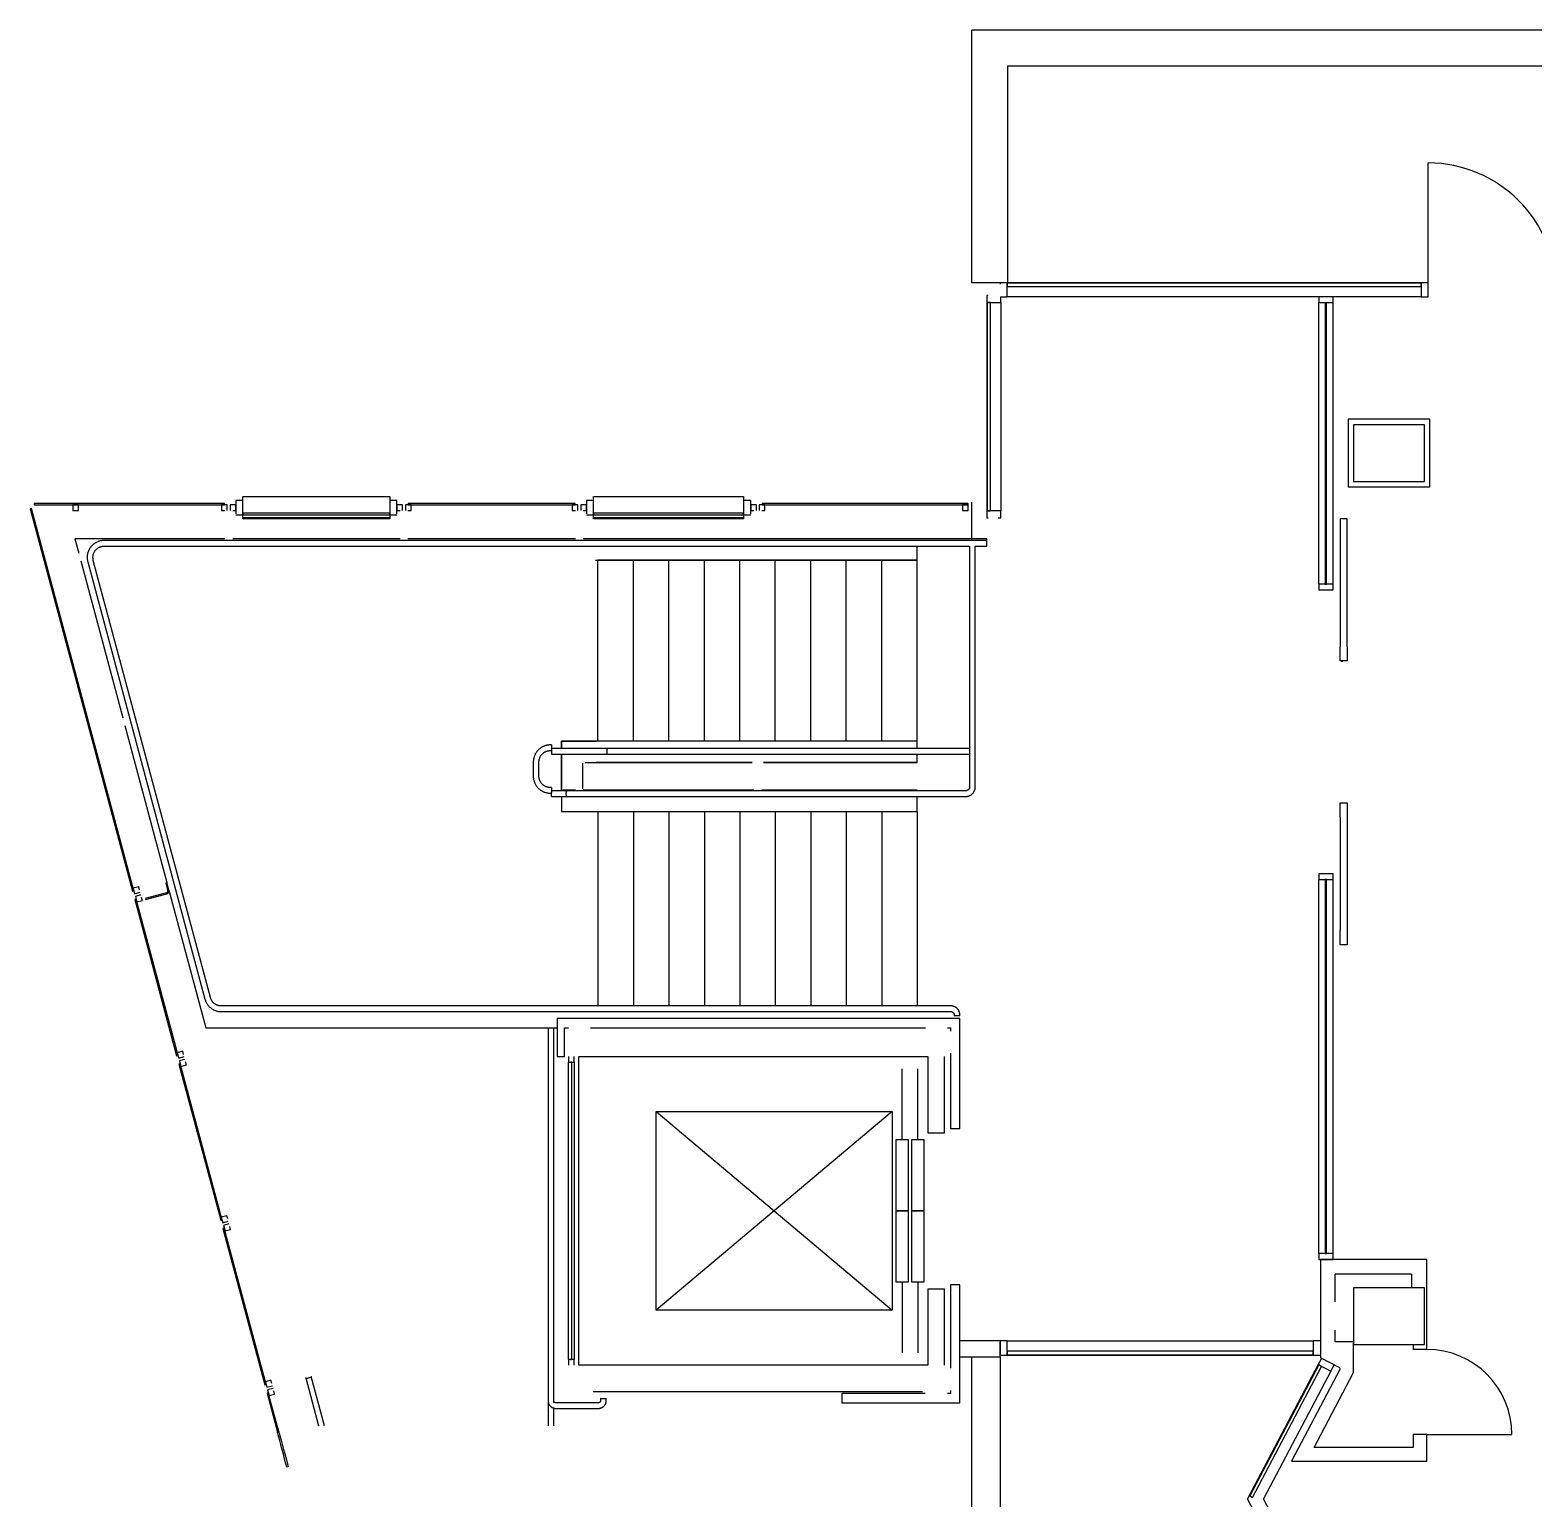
# Model space of a CAD drawing. Extents: x 15208 to 50586, y -518 to 56414.
# Drawn here: x 15208 to 25802, y 43596 to 53944 of the extents above; entities that cross this region are included whole.
import ezdxf

# ---------------------------------------------------------------- set-up
doc = ezdxf.new("R2010")
doc.units = 0
for name, color, linetype in [('A-Column__Concrete', 7, 'CONTINUOUS'), ('A-Door', 252, 'CONTINUOUS'), ('A-Stairs', 7, 'CONTINUOUS'), ('A-Wall__Brick', 7, 'CONTINUOUS'), ('A-Wall__Stud', 252, 'CONTINUOUS'), ('A-Window', 7, 'CONTINUOUS')]:
    doc.layers.add(name, color=color, linetype=linetype)

msp = doc.modelspace()

# ---------------------------------------------------------------- linework, layer by layer
at = {"layer": 'A-Column__Concrete'}
for p, q in [((24532, 51164), (24532, 50764)), ((25032, 51164), (24532, 51164)), ((25032, 50764), (25032, 51164)), ((24532, 50764), (25032, 50764)), ((24532, 45084), (24532, 44684)), ((25032, 45084), (24532, 45084)), ((25032, 44684), (25032, 45084)), ((24532, 44684), (25032, 44684))]:
    msp.add_line(p, q, dxfattribs=at)
at = {"layer": 'A-Door'}
for p, q in [((25058, 52109), (25058, 53008)), ((24487, 50500), (24437, 50500)), ((24437, 50500), (24437, 50400)), ((24487, 50400), (24487, 50500)), ((24437, 50400), (24437, 49600)), ((24487, 49600), (24487, 50400)), ((24437, 49500), (24437, 49600)), ((24487, 49600), (24487, 49500)), ((24487, 49500), (24437, 49500)), ((24457, 49495), (24445, 49495)), ((24437, 48400), (24437, 48500)), ((24437, 48500), (24487, 48500)), ((24487, 48500), (24487, 48400)), ((24437, 48400), (24437, 47600)), ((24487, 48400), (24487, 47600)), ((24437, 47500), (24437, 47600)), ((24487, 47600), (24487, 47500)), ((24487, 47500), (24437, 47500)), ((21352, 46126), (21352, 46626)), ((21462, 46126), (21462, 46626)), ((19618, 44926), (19618, 46326)), ((19618, 46326), (21282, 46326)), ((21282, 46326), (21282, 44926)), ((21397, 46126), (21307, 46126)), ((21307, 46126), (21307, 45628)), ((21397, 45628), (21397, 46126)), ((21507, 46126), (21417, 46126)), ((21417, 46126), (21417, 45628)), ((21507, 45628), (21507, 46126)), ((21307, 45628), (21397, 45628)), ((21397, 45624), (21307, 45624)), ((21307, 45624), (21307, 45126)), ((21397, 45126), (21397, 45624)), ((21417, 45628), (21507, 45628)), ((21507, 45624), (21417, 45624)), ((21417, 45624), (21417, 45126)), ((21507, 45126), (21507, 45624)), ((21307, 45126), (21397, 45126)), ((21352, 45126), (21352, 44626)), ((21417, 45126), (21507, 45126)), ((21462, 45126), (21462, 44626)), ((21282, 44926), (19618, 44926)), ((25048, 44049), (25648, 44049))]:
    msp.add_line(p, q, dxfattribs=at)
at = {"layer": 'A-Door', "color": 252}
for p, q in [((19618, 46326), (21282, 44926)), ((21282, 46326), (19618, 44926))]:
    msp.add_line(p, q, dxfattribs=at)
for centre, radius in [((25058, 52109), 899), ((25048, 44049), 600)]:
    msp.add_arc(centre, radius, 0, 90, dxfattribs=at)
at = {"layer": 'A-Stairs'}
for p, q in [((15523, 50359), (15551, 50258)), ((16580, 50359), (15523, 50359)), ((15523, 50359), (15551, 50258)), ((16580, 50359), (15523, 50359)), ((18907, 50349), (15730, 50349)), ((17815, 50359), (16635, 50359)), ((17815, 50359), (16635, 50359)), ((19050, 50359), (17870, 50359)), ((19050, 50359), (17870, 50359)), ((19267, 50349), (18881, 50349)), ((21847, 50359), (19105, 50359)), ((21642, 50349), (19267, 50349)), ((21947, 50349), (21642, 50349)), ((21947, 50359), (21847, 50359)), ((21947, 50309), (21947, 50359)), ((15730, 50309), (19267, 50309)), ((19267, 50309), (21642, 50309)), ((21458, 50219), (21458, 50309)), ((21642, 50309), (21827, 50309)), ((21827, 50309), (21827, 48614)), ((21867, 50309), (21947, 50309)), ((21867, 48614), (21867, 50309)), ((15565, 50204), (15861, 49098)), ((15565, 50204), (15861, 49098)), ((15614, 50198), (16440, 47118)), ((16478, 47128), (15653, 50208)), ((19192, 50209), (21458, 50209)), ((19458, 50209), (19208, 50209)), ((19208, 48934), (19208, 50209)), ((19208, 48934), (19208, 50209)), ((19708, 50209), (19458, 50209)), ((19458, 48934), (19458, 50209)), ((19458, 48934), (19458, 50209)), ((19958, 50209), (19708, 50209)), ((19708, 48934), (19708, 50209)), ((19708, 48934), (19708, 50209)), ((20208, 50209), (19958, 50209)), ((19958, 48934), (19958, 50209)), ((19958, 48934), (19958, 50209)), ((20458, 50209), (20208, 50209)), ((20208, 48934), (20208, 50209)), ((20208, 48934), (20208, 50209)), ((20708, 50209), (20458, 50209)), ((20458, 48934), (20458, 50209)), ((20458, 48934), (20458, 50209)), ((20958, 50209), (20708, 50209)), ((20708, 48934), (20708, 50209)), ((20708, 48934), (20708, 50209)), ((21208, 50209), (20958, 50209)), ((20958, 48934), (20958, 50209)), ((20958, 48934), (20958, 50209)), ((21458, 50209), (21208, 50209)), ((21208, 48934), (21208, 50209)), ((21208, 48934), (21208, 50209)), ((21458, 50209), (21458, 50217)), ((21458, 48934), (21458, 50209)), ((21458, 48934), (21458, 50209)), ((15875, 49045), (16172, 47939)), ((18881, 48908), (18873, 48908)), ((18873, 48868), (18881, 48868)), ((18881, 48908), (18881, 48884)), ((18881, 48905), (18881, 48908)), ((19267, 48884), (18881, 48884)), ((18881, 48884), (18881, 48864)), ((18881, 48864), (18881, 48844)), ((18881, 48844), (19267, 48844)), ((18951, 48934), (18951, 48884)), ((19192, 48934), (18951, 48934)), ((18951, 48884), (18951, 48934)), ((18951, 48934), (19195, 48934)), ((18951, 48844), (18951, 48589)), ((18951, 48589), (18951, 48844)), ((21458, 48934), (19192, 48934)), ((19208, 48934), (19195, 48934)), ((19458, 48934), (19208, 48934)), ((21642, 48884), (19267, 48884)), ((19267, 48844), (21642, 48844)), ((19708, 48934), (19458, 48934)), ((19958, 48934), (19708, 48934)), ((20208, 48934), (19958, 48934)), ((20458, 48934), (20208, 48934)), ((20708, 48934), (20458, 48934)), ((20958, 48934), (20708, 48934)), ((21208, 48934), (20958, 48934)), ((21458, 48934), (21208, 48934)), ((21458, 48926), (21458, 48934)), ((21458, 48884), (21458, 48924)), ((21458, 48794), (21458, 48844)), ((21827, 48884), (21642, 48884)), ((21642, 48844), (21827, 48844)), ((18753, 48788), (18753, 48688)), ((18793, 48688), (18793, 48788)), ((19101, 48598), (19101, 48780)), ((19101, 48598), (19101, 48780)), ((19118, 48784), (19192, 48784)), ((19118, 48784), (19195, 48784)), ((19192, 48784), (20294, 48784)), ((20294, 48784), (19195, 48784)), ((20375, 48784), (21458, 48784)), ((21458, 48784), (20375, 48784)), ((21458, 48784), (21458, 48792)), ((18881, 48608), (18873, 48608)), ((18873, 48568), (18881, 48568)), ((18881, 48605), (18881, 48608)), ((18881, 48608), (18881, 48578)), ((18991, 48584), (18881, 48584)), ((18881, 48578), (18881, 48574)), ((18881, 48564), (18881, 48574)), ((18881, 48544), (18881, 48564)), ((18881, 48544), (18991, 48544)), ((18954, 48589), (18951, 48589)), ((18951, 48589), (18951, 48585)), ((18951, 48545), (18951, 48439)), ((19050, 48589), (18961, 48589)), ((21797, 48584), (18991, 48584)), ((18991, 48544), (21797, 48544)), ((20307, 48589), (19105, 48589)), ((19105, 48589), (20307, 48589)), ((21458, 48589), (20362, 48589)), ((20362, 48589), (21458, 48589)), ((21458, 48584), (21458, 48589)), ((21458, 48439), (21458, 48544)), ((21602, 48584), (21567, 48584)), ((21567, 48544), (21602, 48544)), ((21797, 48584), (21757, 48584)), ((21757, 48544), (21797, 48544)), ((18951, 48439), (21458, 48439)), ((18951, 48439), (19208, 48439)), ((19208, 48439), (19458, 48439)), ((19208, 48439), (19208, 47069)), ((19208, 48439), (19208, 47069)), ((19458, 48439), (19708, 48439)), ((19458, 48439), (19458, 47069)), ((19458, 48439), (19458, 47069)), ((19708, 48439), (19958, 48439)), ((19708, 48439), (19708, 47069)), ((19708, 48439), (19708, 47069)), ((19958, 48439), (20208, 48439)), ((19958, 48439), (19958, 47068)), ((19958, 48439), (19958, 47068)), ((20208, 48439), (20458, 48439)), ((20208, 48439), (20208, 47068)), ((20208, 48439), (20208, 47068)), ((20458, 48439), (20708, 48439)), ((20458, 48439), (20458, 47068)), ((20458, 48439), (20458, 47068)), ((20708, 48439), (20958, 48439)), ((20708, 48439), (20708, 47069)), ((20708, 48439), (20708, 47069)), ((20958, 48439), (21208, 48439)), ((20958, 48439), (20958, 47069)), ((20958, 48439), (20958, 47069)), ((21208, 48439), (21458, 48439)), ((21208, 48439), (21208, 47069)), ((21208, 48439), (21208, 47069)), ((21458, 48439), (21458, 47070)), ((16163, 47937), (16177, 47884)), ((16186, 47886), (16172, 47939)), ((16168, 47867), (16018, 47827)), ((16020, 47819), (16170, 47859)), ((16186, 47886), (16446, 46914)), ((16610, 47069), (16556, 47069)), ((18745, 47069), (16610, 47069)), ((19073, 47069), (18627, 47069)), ((21592, 47069), (19073, 47069)), ((21697, 47069), (21572, 47069)), ((16556, 47029), (16610, 47029)), ((16610, 47029), (18745, 47029)), ((18627, 47029), (19073, 47029)), ((19073, 47029), (21592, 47029)), ((21572, 47029), (21697, 47029)), ((21717, 47009), (21717, 46999)), ((21717, 47009), (21717, 46999)), ((21757, 46999), (21717, 46999)), ((21757, 46999), (21757, 47009)), ((21757, 46999), (21757, 47009)), ((21757, 46999), (21757, 47009)), ((16446, 46914), (18922, 46914)), ((18857, 46914), (18857, 44349)), ((18897, 44349), (18897, 46914)), ((17150, 44448), (17240, 44112)), ((17281, 44112), (17189, 44458)), ((18857, 44349), (18857, 44304)), ((18857, 44304), (18857, 44289)), ((18857, 44304), (18857, 44112)), ((18897, 44304), (18897, 44349)), ((18897, 44289), (18897, 44304)), ((18897, 44276), (18897, 44304)), ((19227, 44304), (19227, 44289)), ((19227, 44304), (19267, 44304)), ((19228, 44304), (19227, 44304)), ((19267, 44304), (19266, 44304)), ((19267, 44289), (19267, 44304)), ((18897, 44273), (18897, 44275)), ((18897, 44112), (18897, 44239)), ((19212, 44274), (18912, 44274)), ((18912, 44234), (19212, 44234))]:
    msp.add_line(p, q, dxfattribs=at)
for points in [[(15730, 50349), (15726, 50349), (15721, 50348), (15716, 50348), (15711, 50347), (15707, 50346), (15702, 50345), (15697, 50344), (15693, 50343), (15688, 50341), (15684, 50339), (15679, 50337), (15675, 50335), (15671, 50333), (15667, 50331), (15663, 50328), (15659, 50325), (15655, 50322), (15651, 50319), (15648, 50316), (15644, 50312), (15641, 50309), (15638, 50305), (15635, 50302), (15632, 50298), (15629, 50294), (15627, 50290), (15625, 50285), (15622, 50281), (15620, 50277), (15619, 50272), (15617, 50268), (15615, 50263), (15614, 50259), (15613, 50254), (15612, 50249), (15611, 50245), (15611, 50240), (15611, 50235), (15610, 50230), (15610, 50225), (15611, 50221), (15611, 50216), (15612, 50211), (15612, 50206), (15613, 50202), (15614, 50198)], [(15653, 50208), (15652, 50211), (15652, 50214), (15651, 50218), (15651, 50221), (15651, 50224), (15650, 50227), (15650, 50230), (15650, 50234), (15651, 50237), (15651, 50240), (15652, 50243), (15652, 50246), (15653, 50249), (15654, 50252), (15655, 50255), (15656, 50258), (15657, 50261), (15659, 50264), (15660, 50267), (15662, 50270), (15663, 50273), (15665, 50275), (15667, 50278), (15669, 50280), (15671, 50283), (15673, 50285), (15676, 50287), (15678, 50289), (15681, 50291), (15683, 50293), (15686, 50295), (15688, 50297), (15691, 50299), (15694, 50300), (15697, 50302), (15700, 50303), (15703, 50304), (15706, 50305), (15709, 50306), (15712, 50307), (15715, 50307), (15718, 50308), (15721, 50308), (15725, 50309), (15728, 50309), (15730, 50309)], [(18873, 48908), (18868, 48908), (18863, 48908), (18859, 48907), (18854, 48907), (18849, 48906), (18845, 48905), (18840, 48903), (18835, 48902), (18831, 48900), (18826, 48899), (18822, 48897), (18818, 48895), (18813, 48892), (18809, 48890), (18805, 48887), (18801, 48884), (18798, 48881), (18794, 48878), (18790, 48875), (18787, 48872), (18784, 48868), (18781, 48865), (18778, 48861), (18775, 48857), (18772, 48853), (18770, 48849), (18767, 48845), (18765, 48840), (18763, 48836), (18761, 48832), (18760, 48827), (18758, 48823), (18757, 48818), (18756, 48813), (18755, 48809), (18754, 48804), (18754, 48799), (18753, 48794), (18753, 48789), (18753, 48788)], [(18793, 48788), (18793, 48791), (18793, 48795), (18794, 48798), (18794, 48801), (18795, 48804), (18795, 48807), (18796, 48810), (18797, 48813), (18798, 48816), (18799, 48819), (18801, 48822), (18802, 48825), (18804, 48828), (18805, 48831), (18807, 48833), (18809, 48836), (18811, 48838), (18813, 48841), (18815, 48843), (18817, 48846), (18820, 48848), (18822, 48850), (18825, 48852), (18827, 48854), (18830, 48855), (18833, 48857), (18835, 48859), (18838, 48860), (18841, 48861), (18844, 48863), (18847, 48864), (18850, 48865), (18853, 48866), (18856, 48866), (18859, 48867), (18863, 48867), (18866, 48868), (18869, 48868), (18872, 48868), (18873, 48868)], [(18753, 48688), (18753, 48683), (18753, 48679), (18754, 48674), (18755, 48669), (18755, 48664), (18756, 48660), (18758, 48655), (18759, 48650), (18761, 48646), (18763, 48641), (18764, 48637), (18767, 48633), (18769, 48629), (18771, 48624), (18774, 48620), (18777, 48616), (18780, 48613), (18783, 48609), (18786, 48605), (18789, 48602), (18793, 48599), (18797, 48596), (18800, 48593), (18804, 48590), (18808, 48587), (18812, 48585), (18816, 48582), (18821, 48580), (18825, 48578), (18830, 48576), (18834, 48575), (18839, 48573), (18843, 48572), (18848, 48571), (18853, 48570), (18857, 48569), (18862, 48569), (18867, 48568), (18872, 48568), (18873, 48568)], [(18873, 48608), (18870, 48608), (18867, 48608), (18863, 48609), (18860, 48609), (18857, 48610), (18854, 48610), (18851, 48611), (18848, 48612), (18845, 48613), (18842, 48614), (18839, 48616), (18836, 48617), (18833, 48619), (18831, 48620), (18828, 48622), (18825, 48624), (18823, 48626), (18820, 48628), (18818, 48630), (18816, 48632), (18813, 48635), (18811, 48637), (18809, 48640), (18808, 48642), (18806, 48645), (18804, 48648), (18802, 48650), (18801, 48653), (18800, 48656), (18798, 48659), (18797, 48662), (18796, 48665), (18796, 48668), (18795, 48671), (18794, 48675), (18794, 48678), (18793, 48681), (18793, 48684), (18793, 48687), (18793, 48688)], [(21797, 48544), (21800, 48544), (21803, 48544), (21805, 48544), (21808, 48545), (21811, 48545), (21814, 48546), (21816, 48547), (21819, 48547), (21822, 48548), (21824, 48549), (21827, 48551), (21829, 48552), (21832, 48553), (21834, 48555), (21837, 48556), (21839, 48558), (21841, 48559), (21843, 48561), (21845, 48563), (21847, 48565), (21849, 48567), (21851, 48569), (21853, 48571), (21854, 48574), (21856, 48576), (21857, 48578), (21859, 48581), (21860, 48583), (21861, 48586), (21862, 48589), (21863, 48591), (21864, 48594), (21865, 48597), (21866, 48599), (21866, 48602), (21866, 48605), (21867, 48608), (21867, 48610), (21867, 48613), (21867, 48614)], [(21827, 48614), (21827, 48613), (21827, 48611), (21827, 48610), (21827, 48609), (21826, 48608), (21826, 48607), (21826, 48606), (21826, 48604), (21825, 48603), (21825, 48602), (21824, 48601), (21824, 48600), (21823, 48599), (21822, 48598), (21822, 48597), (21821, 48596), (21820, 48595), (21820, 48594), (21819, 48593), (21818, 48592), (21817, 48592), (21816, 48591), (21815, 48590), (21814, 48589), (21813, 48589), (21812, 48588), (21811, 48587), (21810, 48587), (21809, 48586), (21808, 48586), (21807, 48586), (21806, 48585), (21805, 48585), (21803, 48585), (21802, 48584), (21801, 48584), (21800, 48584), (21799, 48584), (21797, 48584), (21797, 48584)], [(16440, 47118), (16441, 47113), (16443, 47109), (16444, 47104), (16446, 47100), (16448, 47095), (16450, 47091), (16453, 47087), (16455, 47083), (16458, 47079), (16461, 47075), (16464, 47071), (16467, 47068), (16470, 47064), (16474, 47061), (16478, 47058), (16481, 47055), (16485, 47052), (16489, 47049), (16493, 47047), (16497, 47044), (16501, 47042), (16506, 47040), (16510, 47038), (16515, 47036), (16519, 47035), (16524, 47033), (16528, 47032), (16533, 47031), (16538, 47030), (16543, 47030), (16547, 47029), (16552, 47029), (16556, 47029)], [(16556, 47069), (16552, 47069), (16549, 47069), (16546, 47069), (16543, 47070), (16540, 47070), (16537, 47071), (16534, 47072), (16530, 47073), (16527, 47074), (16524, 47075), (16522, 47077), (16519, 47078), (16516, 47079), (16513, 47081), (16510, 47083), (16508, 47085), (16505, 47087), (16503, 47089), (16501, 47091), (16498, 47093), (16496, 47095), (16494, 47098), (16492, 47100), (16490, 47103), (16488, 47106), (16487, 47108), (16485, 47111), (16484, 47114), (16482, 47117), (16481, 47120), (16480, 47123), (16479, 47126), (16478, 47128)], [(21757, 47009), (21757, 47011), (21757, 47014), (21757, 47016), (21756, 47018), (21756, 47021), (21755, 47023), (21755, 47025), (21754, 47028), (21753, 47030), (21752, 47032), (21751, 47034), (21750, 47037), (21749, 47039), (21748, 47041), (21747, 47043), (21745, 47045), (21744, 47047), (21742, 47048), (21741, 47050), (21739, 47052), (21737, 47054), (21735, 47055), (21733, 47057), (21731, 47058), (21729, 47059), (21727, 47061), (21725, 47062), (21723, 47063), (21721, 47064), (21719, 47065), (21717, 47066), (21714, 47066), (21712, 47067), (21710, 47068), (21707, 47068), (21705, 47068), (21703, 47069), (21700, 47069), (21698, 47069), (21697, 47069)], [(21757, 47009), (21757, 47011), (21757, 47014), (21757, 47016), (21756, 47018), (21756, 47021), (21755, 47023), (21755, 47025), (21754, 47028), (21753, 47030), (21752, 47032), (21751, 47034), (21750, 47037), (21749, 47039), (21748, 47041), (21747, 47043), (21745, 47045), (21744, 47047), (21742, 47048), (21741, 47050), (21739, 47052), (21737, 47054), (21735, 47055), (21733, 47057), (21731, 47058), (21729, 47059), (21727, 47061), (21725, 47062), (21723, 47063), (21721, 47064), (21719, 47065), (21717, 47066), (21714, 47066), (21712, 47067), (21710, 47068), (21707, 47068), (21705, 47068), (21703, 47069), (21700, 47069), (21698, 47069), (21697, 47069)], [(21697, 47029), (21698, 47029), (21699, 47029), (21699, 47029), (21700, 47029), (21701, 47028), (21702, 47028), (21703, 47028), (21703, 47028), (21704, 47028), (21705, 47027), (21706, 47027), (21706, 47027), (21707, 47026), (21708, 47026), (21708, 47025), (21709, 47025), (21710, 47024), (21710, 47024), (21711, 47023), (21711, 47023), (21712, 47022), (21712, 47022), (21713, 47021), (21713, 47020), (21714, 47020), (21714, 47019), (21715, 47018), (21715, 47018), (21715, 47017), (21716, 47016), (21716, 47015), (21716, 47015), (21716, 47014), (21717, 47013), (21717, 47012), (21717, 47011), (21717, 47011), (21717, 47010), (21717, 47009), (21717, 47009)], [(21697, 47029), (21698, 47029), (21699, 47029), (21699, 47029), (21700, 47029), (21701, 47028), (21702, 47028), (21703, 47028), (21703, 47028), (21704, 47028), (21705, 47027), (21706, 47027), (21706, 47027), (21707, 47026), (21708, 47026), (21708, 47025), (21709, 47025), (21710, 47024), (21710, 47024), (21711, 47023), (21711, 47023), (21712, 47022), (21712, 47022), (21713, 47021), (21713, 47020), (21714, 47020), (21714, 47019), (21715, 47018), (21715, 47018), (21715, 47017), (21716, 47016), (21716, 47015), (21716, 47015), (21716, 47014), (21717, 47013), (21717, 47012), (21717, 47011), (21717, 47011), (21717, 47010), (21717, 47009), (21717, 47009)], [(18857, 44289), (18857, 44287), (18857, 44284), (18857, 44282), (18858, 44280), (18858, 44278), (18859, 44276), (18859, 44274), (18860, 44272), (18861, 44270), (18861, 44267), (18862, 44265), (18863, 44263), (18864, 44262), (18865, 44260), (18867, 44258), (18868, 44256), (18869, 44254), (18871, 44253), (18872, 44251), (18874, 44249), (18875, 44248), (18877, 44246), (18879, 44245), (18881, 44244), (18882, 44243), (18884, 44241), (18886, 44240), (18888, 44239), (18890, 44238), (18892, 44238), (18894, 44237), (18896, 44236), (18898, 44236), (18901, 44235), (18903, 44235), (18905, 44234), (18907, 44234), (18909, 44234), (18911, 44234), (18912, 44234)], [(18912, 44274), (18911, 44274), (18911, 44274), (18910, 44274), (18910, 44274), (18909, 44274), (18909, 44274), (18908, 44274), (18907, 44275), (18907, 44275), (18906, 44275), (18906, 44275), (18905, 44276), (18905, 44276), (18904, 44276), (18904, 44277), (18903, 44277), (18903, 44277), (18902, 44278), (18902, 44278), (18901, 44278), (18901, 44279), (18901, 44279), (18900, 44280), (18900, 44280), (18899, 44281), (18899, 44281), (18899, 44282), (18899, 44282), (18898, 44283), (18898, 44283), (18898, 44284), (18898, 44285), (18898, 44285), (18897, 44286), (18897, 44286), (18897, 44287), (18897, 44288), (18897, 44288), (18897, 44289), (18897, 44289)], [(19212, 44234), (19214, 44234), (19216, 44234), (19219, 44234), (19221, 44235), (19223, 44235), (19225, 44235), (19227, 44236), (19229, 44237), (19231, 44237), (19233, 44238), (19236, 44239), (19237, 44240), (19239, 44241), (19241, 44242), (19243, 44243), (19245, 44245), (19247, 44246), (19248, 44248), (19250, 44249), (19252, 44251), (19253, 44252), (19254, 44254), (19256, 44256), (19257, 44257), (19258, 44259), (19260, 44261), (19261, 44263), (19262, 44265), (19263, 44267), (19263, 44269), (19264, 44271), (19265, 44273), (19265, 44275), (19266, 44277), (19266, 44280), (19267, 44282), (19267, 44284), (19267, 44286), (19267, 44288), (19267, 44289)], [(19227, 44289), (19227, 44288), (19227, 44288), (19227, 44287), (19227, 44286), (19227, 44286), (19227, 44285), (19226, 44285), (19226, 44284), (19226, 44284), (19226, 44283), (19226, 44282), (19225, 44282), (19225, 44281), (19225, 44281), (19224, 44280), (19224, 44280), (19224, 44279), (19223, 44279), (19223, 44279), (19223, 44278), (19222, 44278), (19222, 44277), (19221, 44277), (19221, 44277), (19220, 44276), (19220, 44276), (19219, 44276), (19219, 44275), (19218, 44275), (19218, 44275), (19217, 44275), (19216, 44275), (19216, 44274), (19215, 44274), (19215, 44274), (19214, 44274), (19213, 44274), (19213, 44274), (19212, 44274), (19212, 44274)]]:
    msp.add_lwpolyline(points, dxfattribs=at)
for radius in [13.5, 22.5]:
    msp.add_arc((16164, 47880), radius, 285, 15, dxfattribs=at)
for points, knots in [([(19273, 48864), (19273, 48867), (19273, 48873), (19272, 48878), (19270, 48881), (19269, 48883), (19268, 48884), (19267, 48884)], [-1, -1, -1, -1, -0.8333333, -0.75, -0.6666667, -0.5833333, -0.5, -0.5, -0.5, -0.5]), ([(19267, 48844), (19268, 48844), (19269, 48844), (19270, 48846), (19272, 48850), (19273, 48855), (19273, 48860), (19273, 48864)], [-0.5, -0.5, -0.5, -0.5, -0.4166667, -0.3333333, -0.25, -0.1666667, 0, 0, 0, 0]), ([(18985, 48564), (18985, 48567), (18985, 48573), (18987, 48578), (18988, 48581), (18989, 48583), (18990, 48584), (18991, 48584)], [0, 0, 0, 0, 0.1666667, 0.25, 0.3333333, 0.4166667, 0.5, 0.5, 0.5, 0.5]), ([(17171, 44447), (17168, 44446), (17162, 44446), (17157, 44445), (17153, 44446), (17151, 44447), (17150, 44448), (17150, 44448)], [0, 0, 0, 0, 0.1666667, 0.25, 0.3333333, 0.4166667, 0.5, 0.5, 0.5, 0.5])]:
    msp.add_open_spline(points, degree=3, knots=knots, dxfattribs=at)
for points in [[(18991, 48544), (18990, 48544), (18989, 48544), (18988, 48546), (18987, 48550), (18986, 48554), (18985, 48559), (18985, 48562), (18985, 48564)], [(17189, 44458), (17189, 44458), (17189, 44457), (17187, 44455), (17184, 44453), (17181, 44451), (17176, 44449), (17173, 44448), (17171, 44447)]]:
    msp.add_open_spline(points, degree=3, dxfattribs=at)
at = {"layer": 'A-Wall__Brick'}
for p, q in [((21758, 46980), (18922, 46980)), ((18922, 46980), (18922, 46714)), ((21758, 46206), (21758, 46980)), ((18972, 46914), (19000, 46914)), ((18972, 46714), (18972, 46914)), ((19155, 46914), (21515, 46914)), ((21670, 46914), (21692, 46914)), ((21692, 46914), (21692, 46891)), ((21692, 46736), (21692, 46206)), ((18922, 46714), (18972, 46714)), ((19073, 44539), (19073, 46714)), ((19073, 46714), (21532, 46714)), ((21532, 46714), (21532, 46176)), ((21650, 46176), (21650, 46714)), ((21692, 46206), (21758, 46206)), ((21532, 46176), (21650, 46176)), ((25048, 45284), (24298, 45284)), ((24298, 45284), (24298, 44591)), ((25048, 44649), (25048, 45284)), ((24403, 44984), (24403, 45179)), ((24940, 45179), (24403, 45179)), ((24940, 45179), (24940, 45084)), ((21532, 45076), (21532, 44539)), ((21532, 45076), (21650, 45076)), ((21650, 44539), (21650, 45076)), ((21692, 45104), (21692, 44518)), ((21758, 45104), (21692, 45104)), ((21758, 44273), (21758, 45104)), ((24403, 44703), (24403, 44784)), ((22042, 44709), (21758, 44709)), ((22042, 44709), (22042, 44609)), ((22042, 44596), (22042, 44701)), ((24531, 44703), (24403, 44703)), ((24531, 44486), (24531, 44703)), ((24952, 44684), (24952, 44649)), ((25048, 44649), (24952, 44649)), ((21532, 44539), (19073, 44539)), ((21758, 44596), (22042, 44596)), ((24435, 44509), (24095, 43863)), ((24435, 44519), (24298, 44591)), ((24435, 44519), (24435, 44509)), ((24254, 43959), (24531, 44486)), ((19175, 44354), (21494, 44354)), ((21513, 44339), (20927, 44339)), ((20927, 44339), (20927, 44273)), ((21692, 44339), (21671, 44339)), ((21692, 44360), (21692, 44339)), ((20927, 44273), (21758, 44273)), ((24952, 44049), (24952, 43959)), ((25048, 44049), (24952, 44049)), ((25048, 43863), (25048, 44049)), ((24095, 43863), (25048, 43863)), ((24952, 43959), (24254, 43959))]:
    msp.add_line(p, q, dxfattribs=at)
at = {"layer": 'A-Wall__Stud'}
for p, q in [((47691, 53944), (21842, 53944)), ((21842, 52164), (21842, 53944)), ((22095, 53692), (47945, 53692)), ((22095, 52164), (22095, 53692)), ((22095, 52164), (21842, 52164)), ((24494, 51202), (24494, 50726)), ((25070, 51202), (24494, 51202)), ((25070, 50726), (25070, 51202)), ((24494, 50726), (25070, 50726)), ((21842, 50349), (21842, 50619)), ((21842, 41889), (21842, 44596)), ((22042, 44596), (22042, 41889)), ((21842, 41889), (21842, 43964)), ((22042, 43965), (22042, 41889))]:
    msp.add_line(p, q, dxfattribs=at)
at = {"layer": 'A-Window'}
for p, q in [((22092, 52164), (22042, 52164)), ((22042, 52164), (22042, 52154)), ((23727, 52164), (22092, 52164)), ((22092, 52064), (22092, 52164)), ((23727, 52161), (22092, 52161)), ((22092, 52161), (22092, 52137)), ((22092, 52137), (23727, 52137)), ((25008, 52164), (23727, 52164)), ((25008, 52161), (23727, 52161)), ((23727, 52137), (25008, 52137)), ((25058, 52164), (25008, 52164)), ((25008, 52164), (25008, 52064)), ((25008, 52137), (25008, 52161)), ((25058, 52064), (25058, 52164)), ((21957, 52074), (21947, 52074)), ((21947, 52074), (21947, 52024)), ((21947, 52024), (21947, 50558)), ((21947, 52024), (22047, 52024)), ((21974, 52024), (21950, 52024)), ((21950, 52024), (21950, 50558)), ((21974, 50558), (21974, 52024)), ((22047, 52064), (22092, 52064)), ((22047, 52024), (22047, 52064)), ((22047, 52024), (22047, 50558)), ((23727, 52064), (22092, 52064)), ((25008, 52064), (23727, 52064)), ((24287, 52064), (24287, 52024)), ((24287, 52064), (24287, 52024)), ((24287, 52024), (24387, 52024)), ((24287, 50040), (24287, 52024)), ((24287, 52024), (24387, 52024)), ((24287, 51076), (24287, 52024)), ((24387, 52024), (24387, 52064)), ((24387, 52024), (24387, 52064)), ((24387, 50040), (24387, 52024)), ((24387, 51076), (24387, 52024)), ((25008, 52064), (25058, 52064)), ((24332, 52020), (24332, 50045)), ((24342, 52020), (24332, 52020)), ((24332, 52020), (24332, 51076)), ((24342, 52020), (24332, 52020)), ((24342, 50045), (24342, 52020)), ((24342, 51076), (24342, 52020)), ((24287, 50040), (24287, 51076)), ((24332, 51076), (24342, 51076)), ((24332, 51076), (24332, 50040)), ((24342, 51076), (24332, 51076)), ((24342, 50040), (24342, 51076)), ((24387, 50040), (24387, 51076)), ((16707, 50629), (16707, 50658)), ((16707, 50658), (17742, 50658)), ((17742, 50658), (17742, 50629)), ((19177, 50629), (19177, 50658)), ((19177, 50658), (20235, 50658)), ((20235, 50658), (20235, 50629)), ((15217, 50574), (15208, 50571)), ((15208, 50571), (15930, 47877)), ((15939, 47880), (15217, 50574)), ((15528, 50609), (15237, 50609)), ((15237, 50609), (15237, 50599)), ((15237, 50599), (15528, 50599)), ((15548, 50599), (15508, 50599)), ((15508, 50599), (15508, 50559)), ((15508, 50559), (15548, 50559)), ((15528, 50599), (15528, 50609)), ((16577, 50609), (15528, 50609)), ((15528, 50609), (15528, 50599)), ((15528, 50599), (16577, 50599)), ((15548, 50559), (15548, 50599)), ((16597, 50599), (16557, 50599)), ((16557, 50599), (16557, 50559)), ((16557, 50559), (16580, 50559)), ((16577, 50599), (16577, 50609)), ((16597, 50559), (16597, 50599)), ((16657, 50599), (16617, 50599)), ((16617, 50599), (16617, 50559)), ((16635, 50559), (16657, 50559)), ((16707, 50629), (16657, 50629)), ((16657, 50629), (16657, 50536)), ((16657, 50559), (16657, 50599)), ((16707, 50529), (16707, 50629)), ((16707, 50542), (16707, 50530)), ((17742, 50542), (16707, 50542)), ((17792, 50629), (17742, 50629)), ((17742, 50629), (17742, 50529)), ((17742, 50530), (17742, 50542)), ((17792, 50536), (17792, 50629)), ((17832, 50599), (17792, 50599)), ((17792, 50599), (17792, 50559)), ((17792, 50559), (17815, 50559)), ((17832, 50559), (17832, 50599)), ((17892, 50599), (17852, 50599)), ((17852, 50599), (17852, 50559)), ((17870, 50559), (17892, 50559)), ((19047, 50609), (17872, 50609)), ((17872, 50609), (17872, 50599)), ((17872, 50599), (19047, 50599)), ((17892, 50559), (17892, 50599)), ((19067, 50599), (19027, 50599)), ((19027, 50599), (19027, 50559)), ((19027, 50559), (19050, 50559)), ((19047, 50599), (19047, 50609)), ((19067, 50559), (19067, 50599)), ((19127, 50599), (19087, 50599)), ((19087, 50599), (19087, 50559)), ((19105, 50559), (19127, 50559)), ((19177, 50629), (19127, 50629)), ((19127, 50629), (19127, 50536)), ((19127, 50559), (19127, 50599)), ((19177, 50529), (19177, 50629)), ((19177, 50542), (19177, 50530)), ((20235, 50542), (19177, 50542)), ((20285, 50629), (20235, 50629)), ((20235, 50629), (20235, 50529)), ((20235, 50530), (20235, 50542)), ((20285, 50536), (20285, 50629)), ((20325, 50599), (20285, 50599)), ((20285, 50599), (20285, 50559)), ((20285, 50559), (20307, 50559)), ((20325, 50559), (20325, 50599)), ((20385, 50599), (20345, 50599)), ((20345, 50599), (20345, 50559)), ((20362, 50559), (20385, 50559)), ((21817, 50609), (20365, 50609)), ((20365, 50609), (20365, 50599)), ((20365, 50599), (21817, 50599)), ((20385, 50559), (20385, 50599)), ((21817, 50599), (21777, 50599)), ((21777, 50599), (21777, 50559)), ((21777, 50559), (21817, 50559)), ((21817, 50599), (21817, 50609)), ((21817, 50559), (21817, 50599)), ((22047, 50558), (21947, 50558)), ((21947, 50558), (21947, 50508)), ((21950, 50558), (21974, 50558)), ((22047, 50508), (22047, 50558)), ((16657, 50529), (16707, 50529)), ((16707, 50530), (17742, 50530)), ((16707, 50508), (16707, 50529)), ((16707, 50500), (16707, 50508)), ((17742, 50508), (16707, 50508)), ((17742, 50500), (16707, 50500)), ((17742, 50529), (17742, 50508)), ((17742, 50529), (17792, 50529)), ((17742, 50508), (17742, 50500)), ((19127, 50529), (19177, 50529)), ((19177, 50530), (20235, 50530)), ((19177, 50508), (19177, 50529)), ((19177, 50500), (19177, 50508)), ((20235, 50508), (19177, 50508)), ((20235, 50500), (19177, 50500)), ((20235, 50529), (20235, 50508)), ((20235, 50529), (20285, 50529)), ((20235, 50508), (20235, 50500)), ((21947, 50508), (21957, 50508)), ((22027, 50508), (22047, 50508)), ((24287, 50040), (24287, 50000)), ((24387, 50040), (24287, 50040)), ((24332, 50045), (24342, 50045)), ((24332, 50040), (24342, 50040)), ((24387, 50000), (24387, 50040)), ((24287, 50000), (24387, 50000)), ((24287, 48000), (24287, 47960)), ((24387, 48000), (24287, 48000)), ((24287, 48000), (24287, 47960)), ((24387, 48000), (24287, 48000)), ((24387, 47960), (24387, 48000)), ((24387, 47960), (24387, 48000)), ((15973, 47909), (15934, 47899)), ((15934, 47899), (15944, 47860)), ((15978, 47888), (15973, 47909)), ((24287, 47960), (24387, 47960)), ((24287, 45324), (24287, 47960)), ((24287, 47960), (24387, 47960)), ((24287, 46924), (24287, 47960)), ((24332, 47960), (24332, 45324)), ((24342, 47960), (24332, 47960)), ((24332, 47960), (24332, 46924)), ((24342, 47960), (24332, 47960)), ((24342, 45324), (24342, 47960)), ((24342, 46924), (24342, 47960)), ((24387, 45324), (24387, 47960)), ((24387, 46924), (24387, 47960)), ((15930, 47877), (15939, 47880)), ((15944, 47860), (15983, 47871)), ((15955, 47822), (15945, 47819)), ((15945, 47819), (16240, 46718)), ((15988, 47851), (15950, 47841)), ((15950, 47841), (15960, 47802)), ((16250, 46721), (15955, 47822)), ((15960, 47802), (15999, 47813)), ((15999, 47813), (15993, 47834)), ((24287, 45904), (24287, 46924)), ((24332, 46924), (24342, 46924)), ((24332, 46924), (24332, 45904)), ((24342, 46924), (24332, 46924)), ((24342, 45904), (24342, 46924)), ((24387, 45904), (24387, 46924)), ((16283, 46750), (16245, 46740)), ((16245, 46740), (16255, 46701)), ((16289, 46728), (16283, 46750)), ((16240, 46718), (16250, 46721)), ((16255, 46701), (16294, 46712)), ((16265, 46663), (16256, 46660)), ((16256, 46660), (16551, 45559)), ((16299, 46692), (16260, 46682)), ((16260, 46682), (16270, 46643)), ((16560, 45561), (16265, 46663)), ((16270, 46643), (16309, 46654)), ((16309, 46654), (16303, 46675)), ((19000, 46714), (19000, 46674)), ((19000, 46674), (19040, 46674)), ((19000, 44579), (19000, 46674)), ((19025, 46674), (19015, 46674)), ((19025, 44579), (19025, 46674)), ((19040, 46674), (19040, 46714)), ((19040, 46674), (19040, 44579)), ((24287, 45324), (24287, 45904)), ((24332, 45904), (24332, 45324)), ((24342, 45904), (24332, 45904)), ((24332, 45904), (24342, 45904)), ((24342, 45324), (24342, 45904)), ((24387, 45324), (24387, 45904)), ((16551, 45559), (16560, 45561)), ((16594, 45591), (16555, 45581)), ((16555, 45581), (16566, 45542)), ((16600, 45569), (16594, 45591)), ((16566, 45542), (16604, 45552)), ((16576, 45503), (16566, 45501)), ((16566, 45501), (16861, 44400)), ((16609, 45533), (16571, 45523)), ((16571, 45523), (16581, 45484)), ((16871, 44402), (16576, 45503)), ((16581, 45484), (16620, 45495)), ((16620, 45495), (16614, 45516)), ((24287, 45324), (24287, 45284)), ((24387, 45324), (24287, 45324)), ((24287, 45324), (24287, 45284)), ((24387, 45324), (24287, 45324)), ((24287, 45284), (24387, 45284)), ((24287, 45284), (24387, 45284)), ((24332, 45324), (24342, 45324)), ((24332, 45324), (24342, 45324)), ((24387, 45284), (24387, 45324)), ((24387, 45284), (24387, 45324)), ((22092, 44709), (22042, 44709)), ((22042, 44609), (22092, 44609)), ((22092, 44709), (24248, 44709)), ((22092, 44609), (22092, 44709)), ((24248, 44636), (22092, 44636)), ((22092, 44636), (22092, 44612)), ((22092, 44612), (24248, 44612)), ((22092, 44609), (24248, 44609)), ((24298, 44709), (24248, 44709)), ((24248, 44709), (24248, 44609)), ((24248, 44612), (24248, 44636)), ((24248, 44609), (24298, 44609)), ((19040, 44579), (19000, 44579)), ((19000, 44579), (19000, 44539)), ((19015, 44579), (19025, 44579)), ((19040, 44539), (19040, 44579)), ((24283, 44542), (23785, 43596)), ((24286, 44541), (23800, 43618)), ((23821, 43607), (24307, 44530)), ((24306, 44586), (24283, 44542)), ((24283, 44542), (24372, 44496)), ((24307, 44530), (24286, 44541)), ((24372, 44496), (24395, 44540)), ((16861, 44400), (16871, 44402)), ((16904, 44432), (16866, 44422)), ((16866, 44422), (16876, 44383)), ((16876, 44383), (16915, 44393)), ((16910, 44410), (16904, 44432)), ((24372, 44496), (23898, 43596)), ((16886, 44344), (16877, 44342)), ((16877, 44342), (16950, 44067)), ((16920, 44374), (16881, 44364)), ((16881, 44364), (16892, 44325)), ((16960, 44070), (16886, 44344)), ((16892, 44325), (16930, 44335)), ((16930, 44335), (16924, 44357)), ((16950, 44067), (16960, 44070)), ((17026, 43823), (17016, 43820)), ((24244, 42724), (23785, 43596)), ((23800, 43618), (23821, 43607)), ((24357, 42724), (23898, 43596))]:
    msp.add_line(p, q, dxfattribs=at)
for points, knots in [([(17016, 43820), (16981, 43954), (16957, 44043), (16951, 44066), (16950, 44067)], [-1, -1, -1, -1, -0.5333333, -0.4794694, -0.4794694, -0.4794694, -0.4794694]), ([(16960, 44070), (16960, 44068), (16966, 44046), (16990, 43956), (17026, 43823)], [0.4794694, 0.4794694, 0.4794694, 0.4794694, 0.5333333, 1, 1, 1, 1])]:
    msp.add_open_spline(points, degree=3, knots=knots, dxfattribs=at)

doc.saveas('drawing.dxf')
